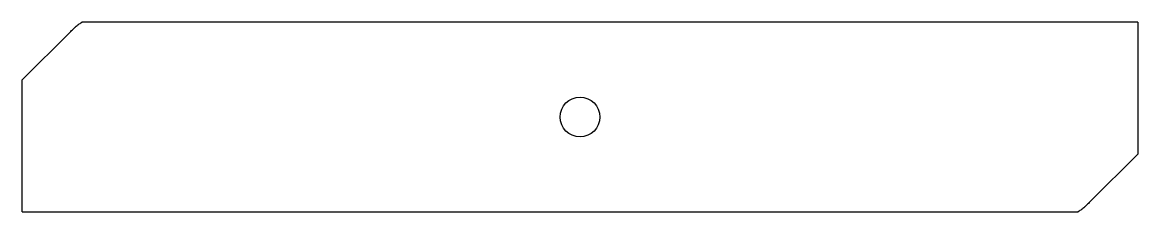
# Model space of a CAD drawing. Header units: millimetres. Extents: x -155 to 155, y -26 to 26.
import ezdxf

# ---------------------------------------------------------------- set-up
doc = ezdxf.new("R2010")
doc.units = ezdxf.units.MM

msp = doc.modelspace()

# ---------------------------------------------------------------- linework, layer by layer
at = {"color": 7, "linetype": 'Continuous', "lineweight": 25}
for p, q in [((154.89, 26.3), (-138.37, 26.3)), ((154.89, 26.3), (154.89, -10.3)), ((-141.69, 23.5), (-154.89, 10.3)), ((-154.89, -26.3), (-154.89, 10.3)), ((141.69, -23.5), (154.89, -10.3)), ((-154.89, -26.3), (138.37, -26.3))]:
    msp.add_line(p, q, dxfattribs=at)
msp.add_circle((0, 0), 5.5, dxfattribs=at)
for points in [[(-141.69, 23.5), (-141.34, 23.85), (-141.04, 24.15), (-140.65, 24.53), (-140.53, 24.64), (-140.36, 24.79), (-140.31, 24.84), (-140.24, 24.91), (-140.21, 24.93), (-140.18, 24.96), (-140.17, 24.97), (-140.14, 24.99), (-140.14, 25), (-139.97, 25.15), (-139.83, 25.27), (-139.62, 25.44), (-139.55, 25.5), (-139.41, 25.61), (-139.35, 25.65), (-139, 25.92), (-138.7, 26.11), (-138.37, 26.3)], [(141.69, -23.5), (141.34, -23.85), (141.04, -24.15), (140.65, -24.53), (140.53, -24.64), (140.36, -24.79), (140.31, -24.84), (140.24, -24.91), (140.21, -24.93), (140.18, -24.96), (140.17, -24.97), (140.14, -24.99), (140.14, -25), (139.97, -25.15), (139.83, -25.27), (139.62, -25.44), (139.55, -25.5), (139.41, -25.61), (139.35, -25.65), (139, -25.92), (138.7, -26.11), (138.37, -26.3)]]:
    msp.add_open_spline(points, degree=3, knots=[0, 0, 0, 0, 0.25, 0.25, 0.375, 0.375, 0.4375, 0.4375, 0.46875, 0.46875, 0.484375, 0.484375, 0.5, 0.5, 0.625, 0.625, 0.6875, 0.6875, 0.75, 0.75, 1, 1, 1, 1], dxfattribs=at)

doc.saveas('drawing.dxf')
